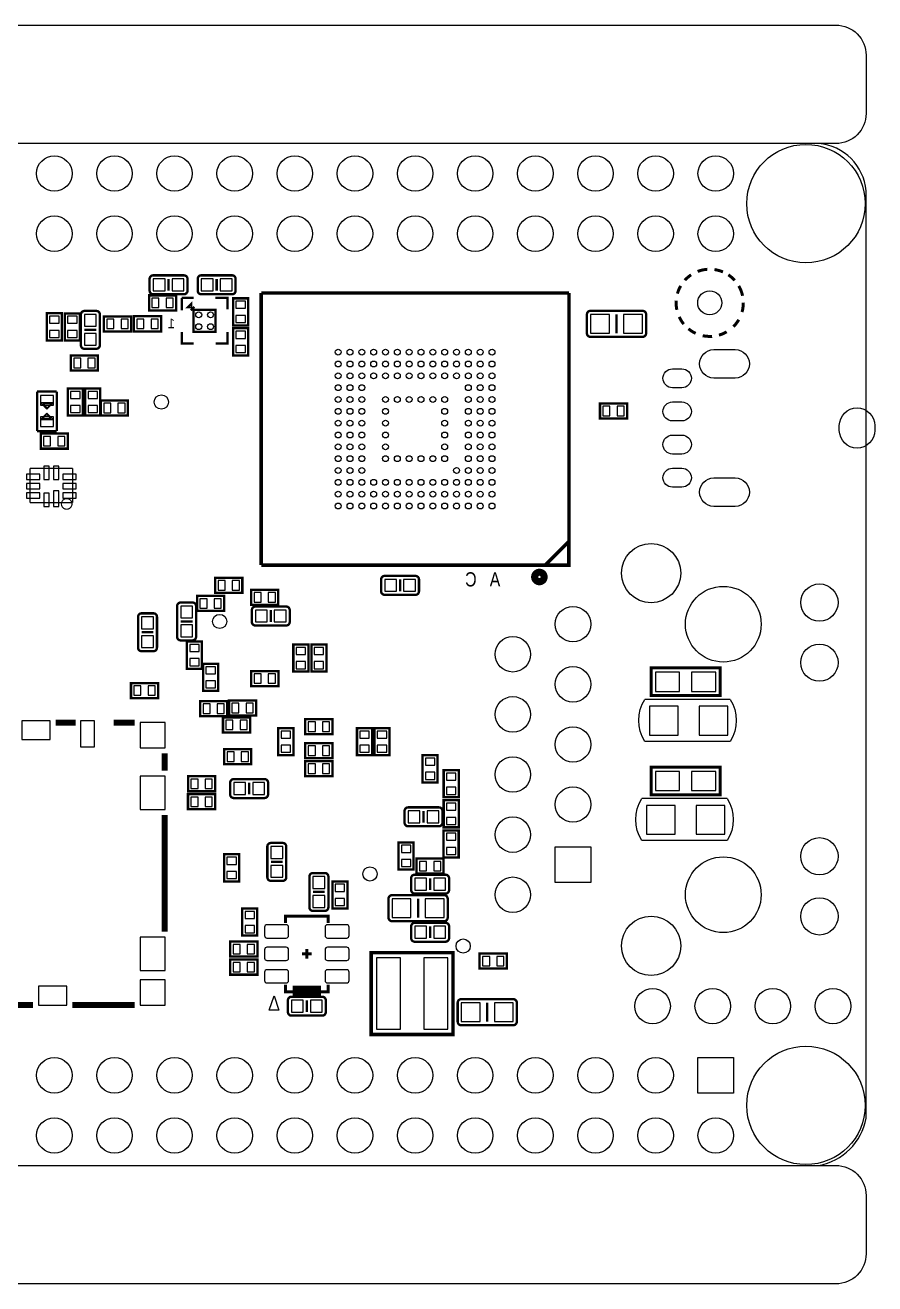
# Model space of a CAD drawing. Extents: x -19.8 to 37.2, y -8.8 to 44.4.
# Drawn here: x 1.3 to 37.2, y -8.8 to 44.4 of the extents above; entities that cross this region are included whole.
import ezdxf
from ezdxf.enums import TextEntityAlignment as Align

# ---------------------------------------------------------------- set-up
doc = ezdxf.new("R2010")
doc.units = 0
for name, color, linetype in [('BG_OUTLINE', 254, 'CONTINUOUS'), ('PG_SILKSCREEN_BOTTOM', 6, 'CONTINUOUS'), ('PIN_BOTTOM', 1, 'CONTINUOUS')]:
    doc.layers.add(name, color=color, linetype=linetype)

msp = doc.modelspace()

# ---------------------------------------------------------------- linework, layer by layer
at = {"layer": 'BG_OUTLINE'}
for points in [[(-5.08, 44.36999), (35.56, 44.36999, -0.414214), (36.83, 43.09999), (36.83, 40.64, -0.414214), (35.56, 39.37), (-5.08, 39.37, -0.414214), (-6.35, 40.64), (-6.35, 43.09999, -0.414214), (-5.08, 44.36999)], [(-5.08, -3.81), (35.56, -3.81, -0.414214), (36.83, -5.08), (36.83, -7.53999, -0.414214), (35.56, -8.80999), (-5.08, -8.80999, -0.414214), (-6.35, -7.53999), (-6.35, -5.08, -0.414214), (-5.08, -3.81)]]:
    msp.add_lwpolyline(points, format="xyb", dxfattribs=at)
msp.add_lwpolyline([(-6.35, -1.809999, 0.323473), (-4.349999, -3.81), (34.829999, -3.81, 0.312902), (36.83, -1.809999), (36.83, 37.369999, 0.365948), (34.829999, 39.37), (-4.349999, 39.37, 0.317699), (-6.35, 37.369999)], format="xyb", close=True, dxfattribs=at)
msp.add_lwpolyline([(-6.35, -1.809999, 0.323473), (-4.349999, -3.81), (34.829999, -3.81, 0.312902), (36.83, -1.809999), (36.83, 37.369999, 0.365948), (34.829999, 39.37), (-4.349999, 39.37, 0.317699), (-6.35, 37.369999)], format="xyb", close=True, dxfattribs=at)
msp.add_lwpolyline([(-6.35, -1.809999, 0.323473), (-4.349999, -3.81), (34.829999, -3.81, 0.312902), (36.83, -1.809999), (36.83, 37.369999, 0.365948), (34.829999, 39.37), (-4.349999, 39.37, 0.317699), (-6.35, 37.369999)], format="xyb", close=True, dxfattribs=at)
msp.add_lwpolyline([(-6.35, -1.809999, 0.323473), (-4.349999, -3.81), (34.829999, -3.81, 0.312902), (36.83, -1.809999), (36.83, 37.369999, 0.365948), (34.829999, 39.37), (-4.349999, 39.37, 0.317699), (-6.35, 37.369999)], format="xyb", close=True, dxfattribs=at)
msp.add_lwpolyline([(-6.35, -1.809999, 0.323473), (-4.349999, -3.81), (34.829999, -3.81, 0.312902), (36.83, -1.809999), (36.83, 37.369999, 0.365948), (34.829999, 39.37), (-4.349999, 39.37, 0.317699), (-6.35, 37.369999)], format="xyb", close=True, dxfattribs=at)
at = {"layer": 'PG_SILKSCREEN_BOTTOM'}
for points, const_width in [([(29.716222, 33.964372, -0.074119), (30.124908, 34.055304)], 0.127), ([(30.426914, 34.044636, -0.065827), (30.785308, 33.944052)], 0.127), ([(8.016001, 33.800999), (6.715999, 33.800999, 0.414212), (6.565999, 33.650999)], 0.1), ([(8.166001, 33.151001), (8.166001, 33.650999, 0.414212), (8.016001, 33.800999)], 0.1), ([(10.048001, 33.800999), (8.747999, 33.800999, 0.414212), (8.597999, 33.650999)], 0.1), ([(10.198001, 33.151001), (10.198001, 33.650999, 0.414212), (10.048001, 33.800999)], 0.1), ([(29.175202, 33.594294, -0.061338), (29.438346, 33.820608)], 0.127), ([(31.0134, 33.820354, -0.062613), (31.28137, 33.588706)], 0.127), ([(6.565999, 33.151001, 0.414212), (6.715999, 33.001001)], 0.1), ([(6.715999, 33.001001), (8.016001, 33.001001, 0.414212), (8.166001, 33.151001)], 0.1), ([(8.597999, 33.151001, 0.414212), (8.747999, 33.001001)], 0.1), ([(8.747999, 33.001001), (10.048001, 33.001001, 0.414212), (10.198001, 33.151001)], 0.1), ([(28.86075, 33.029144, -0.062517), (28.999434, 33.354518)], 0.127), ([(31.452312, 33.354264, -0.079392), (31.61411, 32.936434)], 0.127), ([(28.829, 32.385, -0.061689), (28.809188, 32.733488)], 0.127), ([(28.837636, 32.341566, -0.007798), (28.829, 32.385)], 0.127), ([(31.645606, 32.639, -0.069654), (31.590996, 32.24911)], 0.127), ([(4.313999, 32.296001), (3.814, 32.296001, 0.414212), (3.664001, 32.146001)], 0.1), ([(3.664001, 32.146001), (3.664001, 30.845999, 0.414212), (3.814, 30.695999)], 0.1), ([(4.463999, 30.845999), (4.463999, 32.146001, 0.414212), (4.313999, 32.296001)], 0.1), ([(25.039, 32.149999, -0.414214), (25.189, 32.299999)], 0.1), ([(25.189, 32.299999), (27.389, 32.299999, -0.414214), (27.539, 32.149999)], 0.1), ([(27.539, 32.149999), (27.539, 31.350001, -0.414214), (27.389, 31.200001)], 0.1), ([(29.127196, 31.73984, -0.063426), (28.936696, 32.043878)], 0.127), ([(31.452312, 31.923736, -0.064425), (31.229808, 31.635192)], 0.127), ([(27.389, 31.200001), (25.189, 31.200001, -0.414214), (25.039, 31.350001)], 0.1), ([(29.630878, 31.34995, -0.063405), (29.32684, 31.540196)], 0.127), ([(30.941264, 31.412688, -0.062525), (30.61589, 31.274004)], 0.127), ([(4.313999, 30.695999, 0.414212), (4.463999, 30.845999)], 0.1), ([(30.327092, 31.222696, -0.0707), (29.928566, 31.250636)], 0.127), ([(3.286534, 24.141999, 0.999999), (2.839466, 24.142001, 1.000001), (3.286534, 24.141999)], 0.050038), ([(23.229999, 21.055, 1.000001), (22.83, 21.055, 0.999999), (23.229999, 21.055)], 0.299999), ([(17.795001, 21.100999), (16.494999, 21.100999, 0.414212), (16.344999, 20.950999)], 0.1), ([(17.945001, 20.451), (17.945001, 20.950999, 0.414212), (17.795001, 21.100999)], 0.1), ([(16.344999, 20.451, 0.414212), (16.494999, 20.301001)], 0.1), ([(16.494999, 20.301001), (17.795001, 20.301001, 0.414212), (17.945001, 20.451)], 0.1), ([(8.377999, 19.977001), (7.878001, 19.977001, 0.414212), (7.728001, 19.827001)], 0.1), ([(7.728001, 19.827001), (7.728001, 18.526999, 0.414212), (7.878001, 18.376999)], 0.1), ([(8.527999, 18.526999), (8.527999, 19.827001, 0.414212), (8.377999, 19.977001)], 0.1), ([(12.334001, 19.805599), (11.033999, 19.805599, 0.414212), (10.883999, 19.655599)], 0.1), ([(12.484001, 19.1556), (12.484001, 19.655599, 0.414212), (12.334001, 19.805599)], 0.1), ([(6.726999, 19.519801), (6.227, 19.519801, 0.414212), (6.077001, 19.369801)], 0.1), ([(6.077001, 19.369801), (6.077001, 18.069799, 0.414212), (6.227, 17.919799)], 0.1), ([(6.876999, 18.069799), (6.876999, 19.369801, 0.414212), (6.726999, 19.519801)], 0.1), ([(10.883999, 19.1556, 0.414212), (11.033999, 19.005601)], 0.1), ([(11.033999, 19.005601), (12.334001, 19.005601, 0.414212), (12.484001, 19.1556)], 0.1), ([(6.726999, 17.919799, 0.414212), (6.876999, 18.069799)], 0.1), ([(8.377999, 18.376999, 0.414212), (8.527999, 18.526999)], 0.1), ([(11.419601, 12.515799), (10.119599, 12.515799, 0.414212), (9.969599, 12.3658)], 0.1), ([(9.969599, 12.3658), (9.969599, 11.865801, 0.414212), (10.119599, 11.715801)], 0.1), ([(11.569601, 12.3658, 0.414212), (11.419601, 12.515799)], 0.1), ([(10.119599, 11.715801), (11.419601, 11.715801, 0.414212), (11.569601, 11.865801)], 0.1), ([(18.785601, 11.321999), (17.485599, 11.321999, 0.414212), (17.335599, 11.171999)], 0.1), ([(18.935601, 10.672001), (18.935601, 11.171999, 0.414212), (18.785601, 11.321999)], 0.1), ([(17.335599, 10.672001, 0.414212), (17.485599, 10.522001)], 0.1), ([(17.485599, 10.522001), (18.785601, 10.522001, 0.414212), (18.935601, 10.672001)], 0.1), ([(11.688, 9.817001, 0.414212), (11.538001, 9.667001)], 0.1), ([(11.538001, 9.667001), (11.538001, 8.366999, 0.414212), (11.688, 8.216999)], 0.1), ([(12.337999, 8.366999), (12.337999, 9.667001, 0.414212), (12.187999, 9.817001)], 0.1), ([(13.965999, 8.547001), (13.466001, 8.547001, 0.414212), (13.316001, 8.397001)], 0.1), ([(14.115999, 7.096999), (14.115999, 8.397001, 0.414212), (13.965999, 8.547001)], 0.1), ([(19.065001, 8.477199), (17.764999, 8.477199, 0.414212), (17.614999, 8.327199)], 0.1), ([(19.215001, 7.827201), (19.215001, 8.327199, 0.414212), (19.065001, 8.477199)], 0.1), ([(11.688, 8.216999), (12.187999, 8.216999, 0.414212), (12.337999, 8.366999)], 0.1), ([(13.316001, 8.397001), (13.316001, 7.096999, 0.414212), (13.466001, 6.946999)], 0.1), ([(16.657, 6.661201), (16.657, 7.461199, -0.414214), (16.807, 7.611199)], 0.1), ([(16.807, 7.611199), (19.007, 7.611199, -0.414214), (19.157, 7.461199)], 0.1), ([(17.614999, 7.827201, 0.414212), (17.764999, 7.677201)], 0.1), ([(17.764999, 7.677201), (19.065001, 7.677201, 0.414212), (19.215001, 7.827201)], 0.1), ([(13.965999, 6.946999, 0.414212), (14.115999, 7.096999)], 0.1), ([(19.007, 6.511201), (16.807, 6.511201, -0.414214), (16.657, 6.661201)], 0.1), ([(19.065001, 6.445199), (17.764999, 6.445199, 0.414212), (17.614999, 6.295199)], 0.1), ([(19.157, 6.661201, -0.414214), (19.007, 6.511201)], 0.1), ([(19.215001, 5.795201), (19.215001, 6.295199, 0.414212), (19.065001, 6.445199)], 0.1), ([(17.614999, 5.795201, 0.414212), (17.764999, 5.645201)], 0.1), ([(17.764999, 5.645201), (19.065001, 5.645201, 0.414212), (19.215001, 5.795201)], 0.1), ([(13.858001, 3.320999), (12.557999, 3.320999, 0.414212), (12.407999, 3.170999)], 0.1), ([(14.008001, 2.671), (14.008001, 3.170999, 0.414212), (13.858001, 3.320999)], 0.1), ([(19.578, 2.267001), (19.578, 3.066999, -0.414214), (19.728, 3.216999)], 0.1), ([(19.728, 3.216999), (21.928, 3.216999, -0.414214), (22.078, 3.066999)], 0.1), ([(12.407999, 2.671, 0.414212), (12.557999, 2.521001)], 0.1), ([(12.557999, 2.521001), (13.858001, 2.521001, 0.414212), (14.008001, 2.671)], 0.1), ([(21.928, 2.117001), (19.728, 2.117001, -0.414214), (19.578, 2.267001)], 0.1), ([(22.078, 2.267001, -0.414214), (21.928, 2.117001)], 0.1)]:
    msp.add_lwpolyline(points, format="xyb", dxfattribs=dict(at, const_width=const_width))
for points, const_width in [([(6.565999, 33.650999), (6.565999, 33.151001)], 0.1), ([(7.366, 33.151001), (7.366, 33.650999)], 0.1), ([(8.597999, 33.650999), (8.597999, 33.151001)], 0.1), ([(9.398, 33.151001), (9.398, 33.650999)], 0.1), ([(7.687996, 32.319011), (6.541008, 32.319011), (6.541008, 32.955992), (7.687996, 32.955992), (7.687996, 32.319011)], 0.1), ([(24.28, 33.055001), (11.28, 33.055001)], 0.15), ([(11.28, 33.055001), (11.28, 21.554999)], 0.15), ([(24.28, 22.554999), (24.28, 33.055001)], 0.15), ([(7.925001, 32.846998), (7.925001, 32.321998)], 0.1), ([(8.420001, 32.846998), (7.925001, 32.846998)], 0.1), ([(8.3236, 32.585698), (8.196301, 32.458398), (8.3236, 32.458398), (8.3236, 32.585698)], 0.1), ([(8.455, 32.466999), (8.305, 32.316999)], 0.1), ([(9.854999, 32.361998), (9.854999, 32.846998), (9.339999, 32.846998)], 0.1), ([(10.094011, 31.682004), (10.094011, 32.828992), (10.730992, 32.828992), (10.730992, 31.682004), (10.094011, 31.682004)], 0.1), ([(2.859989, 32.198996), (2.859989, 31.052008), (2.223008, 31.052008), (2.223008, 32.198996), (2.859989, 32.198996)], 0.1), ([(2.982011, 31.047004), (2.982011, 32.193992), (3.618992, 32.193992), (3.618992, 31.047004), (2.982011, 31.047004)], 0.1), ([(5.782996, 31.430011), (4.636008, 31.430011), (4.636008, 32.066992), (5.782996, 32.066992), (5.782996, 31.430011)], 0.1), ([(5.901004, 32.069989), (7.047992, 32.069989), (7.047992, 31.433008), (5.901004, 31.433008), (5.901004, 32.069989)], 0.1), ([(8.425, 32.346999), (8.425, 31.416998), (9.355, 31.416998), (9.355, 32.346999), (8.425, 32.346999)], 0.1), ([(25.039, 31.350001), (25.039, 32.149999)], 0.1), ([(26.289, 32.149999), (26.289, 31.350001)], 0.1), ([(4.313999, 31.496), (3.814, 31.496)], 0.1), ([(7.925001, 31.412), (7.925001, 30.916999), (8.420001, 30.916999)], 0.1), ([(9.359999, 30.916999), (9.854999, 30.916999), (9.854999, 31.412)], 0.1), ([(10.733989, 31.563996), (10.733989, 30.417008), (10.097008, 30.417008), (10.097008, 31.563996), (10.733989, 31.563996)], 0.1), ([(3.234004, 30.418989), (4.380992, 30.418989), (4.380992, 29.782008), (3.234004, 29.782008), (3.234004, 30.418989)], 0.1), ([(3.814, 30.695999), (4.313999, 30.695999)], 0.1), ([(1.815201, 27.216999), (1.815201, 28.887001)], 0.1), ([(1.815201, 28.887001), (2.645199, 28.887001)], 0.1), ([(2.645199, 28.887001), (2.645199, 27.216999)], 0.1), ([(3.109011, 27.872004), (3.109011, 29.018992), (3.745992, 29.018992), (3.745992, 27.872004), (3.109011, 27.872004)], 0.1), ([(3.845611, 27.872004), (3.845611, 29.018992), (4.482592, 29.018992), (4.482592, 27.872004), (3.845611, 27.872004)], 0.1), ([(4.504004, 28.513989), (5.650992, 28.513989), (5.650992, 27.877008), (4.504004, 27.877008), (4.504004, 28.513989)], 0.1), ([(26.737996, 27.747011), (25.591008, 27.747011), (25.591008, 28.383992), (26.737996, 28.383992), (26.737996, 27.747011)], 0.1), ([(2.645199, 27.216999), (1.815201, 27.216999)], 0.1), ([(3.111195, 26.477011), (1.964207, 26.477011), (1.964207, 27.113992), (3.111195, 27.113992), (3.111195, 26.477011)], 0.1), ([(1.513078, 25.642062), (1.513078, 24.191976)], 0.050038), ([(3.312922, 25.642062), (1.513078, 25.642062)], 0.050038), ([(3.312922, 24.191976), (3.312922, 25.642062)], 0.050038), ([(1.513078, 24.191976), (3.312922, 24.191976)], 0.050038), ([(11.28, 21.554999), (23.279999, 21.554999)], 0.15), ([(10.481996, 20.381011), (9.335008, 20.381011), (9.335008, 21.017992), (10.481996, 21.017992), (10.481996, 20.381011)], 0.1), ([(16.344999, 20.950999), (16.344999, 20.451)], 0.1), ([(17.145, 20.451), (17.145, 20.950999)], 0.1), ([(9.719996, 19.619011), (8.573008, 19.619011), (8.573008, 20.255992), (9.719996, 20.255992), (9.719996, 19.619011)], 0.1), ([(10.854004, 20.512989), (12.000992, 20.512989), (12.000992, 19.876008), (10.854004, 19.876008), (10.854004, 20.512989)], 0.1), ([(10.883999, 19.655599), (10.883999, 19.1556)], 0.1), ([(11.684, 19.1556), (11.684, 19.655599)], 0.1), ([(8.377999, 19.177), (7.878001, 19.177)], 0.1), ([(6.726999, 18.7198), (6.227, 18.7198)], 0.1), ([(7.878001, 18.376999), (8.377999, 18.376999)], 0.1), ([(8.138211, 17.178604), (8.138211, 18.325592), (8.775192, 18.325592), (8.775192, 17.178604), (8.138211, 17.178604)], 0.1), ([(13.273989, 18.203596), (13.273989, 17.056608), (12.637008, 17.056608), (12.637008, 18.203596), (13.273989, 18.203596)], 0.1), ([(14.035989, 18.203596), (14.035989, 17.056608), (13.399008, 17.056608), (13.399008, 18.203596), (14.035989, 18.203596)], 0.1), ([(6.227, 17.919799), (6.726999, 17.919799)], 0.1), ([(9.463989, 17.390796), (9.463989, 16.243808), (8.827008, 16.243808), (8.827008, 17.390796), (9.463989, 17.390796)], 0.1), ([(12.005996, 16.444011), (10.859008, 16.444011), (10.859008, 17.080992), (12.005996, 17.080992), (12.005996, 16.444011)], 0.1), ([(30.66796, 17.21231), (27.74696, 17.21231), (27.74696, 16.04391), (30.66796, 16.04391), (30.66796, 17.21231)], 0.127), ([(6.925996, 15.936011), (5.779008, 15.936011), (5.779008, 16.572992), (6.925996, 16.572992), (6.925996, 15.936011)], 0.1), ([(8.695004, 15.813989), (9.841992, 15.813989), (9.841992, 15.177008), (8.695004, 15.177008), (8.695004, 15.813989)], 0.1), ([(11.066196, 15.199411), (9.919208, 15.199411), (9.919208, 15.836392), (11.066196, 15.836392), (11.066196, 15.199411)], 0.1), ([(2.600198, 14.904466), (3.437382, 14.904466)], 0.254), ([(5.049774, 14.904466), (5.937504, 14.904466)], 0.254), ([(10.812196, 14.488211), (9.665208, 14.488211), (9.665208, 15.125192), (10.812196, 15.125192), (10.812196, 14.488211)], 0.1), ([(13.140004, 15.051989), (14.286992, 15.051989), (14.286992, 14.415008), (13.140004, 14.415008), (13.140004, 15.051989)], 0.1), ([(12.638989, 14.672996), (12.638989, 13.526008), (12.002008, 13.526008), (12.002008, 14.672996), (12.638989, 14.672996)], 0.1), ([(15.326411, 13.521004), (15.326411, 14.667992), (15.963392, 14.667992), (15.963392, 13.521004), (15.326411, 13.521004)], 0.1), ([(16.063011, 13.521004), (16.063011, 14.667992), (16.699992, 14.667992), (16.699992, 13.521004), (16.063011, 13.521004)], 0.1), ([(9.711004, 13.781989), (10.857992, 13.781989), (10.857992, 13.145008), (9.711004, 13.145008), (9.711004, 13.781989)], 0.1), ([(13.140004, 14.035989), (14.286992, 14.035989), (14.286992, 13.399008), (13.140004, 13.399008), (13.140004, 14.035989)], 0.1), ([(7.205726, 12.86637), (7.205726, 13.60424)], 0.254), ([(13.140004, 13.273989), (14.286992, 13.273989), (14.286992, 12.637008), (13.140004, 12.637008), (13.140004, 13.273989)], 0.1), ([(18.095011, 12.378004), (18.095011, 13.524992), (18.731992, 13.524992), (18.731992, 12.378004), (18.095011, 12.378004)], 0.1), ([(19.623989, 12.894996), (19.623989, 11.748008), (18.987008, 11.748008), (18.987008, 12.894996), (19.623989, 12.894996)], 0.1), ([(30.66796, 13.02131), (27.74696, 13.02131), (27.74696, 11.85291), (30.66796, 11.85291), (30.66796, 13.02131)], 0.127), ([(9.338996, 11.999011), (8.192008, 11.999011), (8.192008, 12.635992), (9.338996, 12.635992), (9.338996, 11.999011)], 0.1), ([(10.7696, 12.3658), (10.7696, 11.865801)], 0.1), ([(11.569601, 11.865801), (11.569601, 12.3658)], 0.1), ([(8.187004, 11.876989), (9.333992, 11.876989), (9.333992, 11.240008), (8.187004, 11.240008), (8.187004, 11.876989)], 0.1), ([(17.335599, 11.171999), (17.335599, 10.672001)], 0.1), ([(18.1356, 10.672001), (18.1356, 11.171999)], 0.1), ([(19.623989, 11.624996), (19.623989, 10.478008), (18.987008, 10.478008), (18.987008, 11.624996), (19.623989, 11.624996)], 0.1), ([(7.205726, 6.066536), (7.205726, 11.004296)], 0.254), ([(18.984011, 9.203004), (18.984011, 10.349992), (19.620992, 10.349992), (19.620992, 9.203004), (18.984011, 9.203004)], 0.1), ([(12.187999, 9.817001), (11.688, 9.817001)], 0.1), ([(17.079011, 8.695004), (17.079011, 9.841992), (17.715992, 9.841992), (17.715992, 8.695004), (17.079011, 8.695004)], 0.1), ([(10.352989, 9.338996), (10.352989, 8.192008), (9.716008, 8.192008), (9.716008, 9.338996), (10.352989, 9.338996)], 0.1), ([(11.688, 9.017), (12.187999, 9.017)], 0.1), ([(17.839004, 9.159189), (18.985992, 9.159189), (18.985992, 8.522208), (17.839004, 8.522208), (17.839004, 9.159189)], 0.1), ([(14.285011, 7.044004), (14.285011, 8.190992), (14.921992, 8.190992), (14.921992, 7.044004), (14.285011, 7.044004)], 0.1), ([(17.614999, 8.327199), (17.614999, 7.827201)], 0.1), ([(18.415, 7.827201), (18.415, 8.327199)], 0.1), ([(13.965999, 7.747), (13.466001, 7.747)], 0.1), ([(17.907, 6.661201), (17.907, 7.461199)], 0.1), ([(19.157, 7.461199), (19.157, 6.661201)], 0.1), ([(10.475011, 5.901004), (10.475011, 7.047992), (11.111992, 7.047992), (11.111992, 5.901004), (10.475011, 5.901004)], 0.1), ([(13.466001, 6.946999), (13.965999, 6.946999)], 0.1), ([(12.307999, 6.430002), (12.307999, 6.730002), (14.108001, 6.730002), (14.108001, 6.430002)], 0.127), ([(17.614999, 6.295199), (17.614999, 5.795201)], 0.1), ([(18.415, 5.795201), (18.415, 6.295199)], 0.1), ([(11.116996, 5.014011), (9.970008, 5.014011), (9.970008, 5.650992), (11.116996, 5.650992), (11.116996, 5.014011)], 0.1), ([(13.208, 4.930003), (13.208, 5.330002)], 0.127), ([(11.116996, 4.252011), (9.970008, 4.252011), (9.970008, 4.888992), (11.116996, 4.888992), (11.116996, 4.252011)], 0.1), ([(13.408, 5.130002), (13.008, 5.130002)], 0.127), ([(15.9258, 5.1816), (19.3802, 5.1816), (19.3802, 1.7272), (15.9258, 1.7272), (15.9258, 5.1816)], 0.1524), ([(20.506004, 5.145989), (21.652992, 5.145989), (21.652992, 4.509008), (20.506004, 4.509008), (20.506004, 5.145989)], 0.1), ([(14.108001, 3.830002), (14.108001, 3.530003), (12.307999, 3.530003), (12.307999, 3.830002)], 0.127), ([(13.807999, 3.530003), (12.608001, 3.530003)], 0.508), ([(12.407999, 3.170999), (12.407999, 2.671)], 0.1), ([(13.208, 2.671), (13.208, 3.170999)], 0.1), ([(-2.600198, 2.966466), (1.637284, 2.966466)], 0.254), ([(3.299714, 2.966466), (5.937504, 2.966466)], 0.254), ([(20.828, 2.267001), (20.828, 3.066999)], 0.1), ([(22.078, 3.066999), (22.078, 2.267001)], 0.1)]:
    msp.add_lwpolyline(points, dxfattribs=dict(at, const_width=const_width))
for points in [[(2.5019, 28.4226), (2.228799, 28.149601), (1.949501, 28.428899), (2.4892, 28.428899), (2.4892, 28.4226)], [(2.4003, 28.3718), (2.2352, 28.2067), (2.063801, 28.378201), (2.3876, 28.378201), (2.3876, 28.3718)], [(1.9558, 27.6987), (2.228799, 27.971801), (2.508199, 27.692401), (1.9685, 27.692401), (1.9685, 27.6987)], [(2.0574, 27.7495), (2.2225, 27.9146), (2.393899, 27.743201), (2.0701, 27.743201), (2.0701, 27.7495)], [(11.821998, 3.357001), (12.021998, 2.757), (11.621999, 2.757)]]:
    msp.add_lwpolyline(points, close=True, dxfattribs=at)
for points, format in [([(24.28, 22.554999, 0.15, 0.15, 0), (23.279999, 21.554999, 0.1524, 0.1524, 0), (24.28, 21.554999, 0.1524, 0.1524, 0), (24.28, 22.554999, 0.1524, 0.1524, 0)], "xyseb"), ([(27.48661, 14.10716, -0.291201), (27.48661, 15.88516)], "xyb"), ([(31.08833, 15.88516, -0.291201), (31.08833, 14.10716)], "xyb"), ([(27.35961, 9.91616, -0.291201), (27.35961, 11.69416)], "xyb"), ([(30.96133, 11.69416, -0.291201), (30.96133, 9.91616)], "xyb")]:
    msp.add_lwpolyline(points, format=format, dxfattribs=at)
for points in [[(31.08833, 15.88516), (27.48661, 15.88516)], [(31.08833, 14.10716), (27.48661, 14.10716)], [(30.96133, 11.69416), (27.35961, 11.69416)], [(30.96133, 9.91616), (27.35961, 9.91616)]]:
    msp.add_lwpolyline(points, dxfattribs=at)
at = {"layer": 'PIN_BOTTOM'}
for points in [[(6.716001, 33.650999), (6.716001, 33.151001), (7.216, 33.151001), (7.216, 33.650999)], [(7.516, 33.650999), (7.516, 33.151001), (8.015999, 33.151001), (8.015999, 33.650999)], [(8.748001, 33.650999), (8.748001, 33.151001), (9.248, 33.151001), (9.248, 33.650999)], [(9.548, 33.650999), (9.548, 33.151001), (10.047999, 33.151001), (10.047999, 33.650999)], [(6.962, 32.439), (6.962, 32.839), (6.662001, 32.839), (6.662001, 32.439)], [(7.561999, 32.439), (7.561999, 32.839), (7.262, 32.839), (7.262, 32.439)], [(10.214, 32.408), (10.614, 32.408), (10.614, 32.707999), (10.214, 32.707999)], [(2.74, 32.072999), (2.34, 32.072999), (2.34, 31.773), (2.74, 31.773)], [(3.102, 31.773), (3.502, 31.773), (3.502, 32.072999), (3.102, 32.072999)], [(3.814, 31.646), (4.313999, 31.646), (4.313999, 32.145999), (3.814, 32.145999)], [(5.057, 31.55), (5.057, 31.95), (4.757001, 31.95), (4.757001, 31.55)], [(5.656999, 31.55), (5.656999, 31.95), (5.357, 31.95), (5.357, 31.55)], [(6.027001, 31.95), (6.027001, 31.55), (6.327, 31.55), (6.327, 31.95)], [(6.627, 31.95), (6.627, 31.55), (6.926999, 31.55), (6.926999, 31.95)], [(10.214, 31.808001), (10.614, 31.808001), (10.614, 32.108), (10.214, 32.108)], [(25.989001, 31.349998), (25.989001, 32.149999), (25.189, 32.149999), (25.189, 31.349998)], [(27.389003, 31.349998), (27.389003, 32.149999), (26.589002, 32.149999), (26.589002, 31.349998)], [(2.74, 31.473), (2.34, 31.473), (2.34, 31.173001), (2.74, 31.173001)], [(3.102, 31.173001), (3.502, 31.173001), (3.502, 31.473), (3.102, 31.473)], [(10.614, 31.437999), (10.214, 31.437999), (10.214, 31.138), (10.614, 31.138)], [(3.814, 30.846001), (4.313999, 30.846001), (4.313999, 31.346), (3.814, 31.346)], [(10.614, 30.838), (10.214, 30.838), (10.214, 30.538001), (10.614, 30.538001)], [(3.360001, 30.299), (3.360001, 29.899), (3.66, 29.899), (3.66, 30.299)], [(3.96, 30.299), (3.96, 29.899), (4.259999, 29.899), (4.259999, 30.299)], [(3.229, 28.598), (3.629, 28.598), (3.629, 28.897999), (3.229, 28.897999)], [(3.9656, 28.598), (4.3656, 28.598), (4.3656, 28.897999), (3.9656, 28.897999)], [(2.510199, 28.716999), (1.960201, 28.716999), (1.960201, 28.316999), (2.510199, 28.316999)], [(3.229, 27.998001), (3.629, 27.998001), (3.629, 28.298), (3.229, 28.298)], [(3.9656, 27.998001), (4.3656, 27.998001), (4.3656, 28.298), (3.9656, 28.298)], [(4.630001, 28.394), (4.630001, 27.994), (4.93, 27.994), (4.93, 28.394)], [(5.23, 28.394), (5.23, 27.994), (5.529999, 27.994), (5.529999, 28.394)], [(26.012, 27.867), (26.012, 28.267), (25.712001, 28.267), (25.712001, 27.867)], [(26.611999, 27.867), (26.611999, 28.267), (26.312, 28.267), (26.312, 27.867)], [(2.510199, 27.817), (1.960201, 27.817), (1.960201, 27.417001), (2.510199, 27.417001)], [(2.3852, 26.597), (2.3852, 26.997), (2.0852, 26.997), (2.0852, 26.597)], [(2.985199, 26.597), (2.985199, 26.997), (2.685199, 26.997), (2.685199, 26.597)], [(2.325624, 25.167463), (2.325624, 25.730581), (2.10058, 25.730581), (2.10058, 25.167463)], [(2.72542, 25.167463), (2.72542, 25.730581), (2.500376, 25.730581), (2.500376, 25.167463)], [(1.925447, 25.179528), (1.925447, 25.404572), (1.362329, 25.404572), (1.362329, 25.179528)], [(1.925447, 24.779478), (1.925447, 25.004522), (1.362329, 25.004522), (1.362329, 24.779478)], [(3.462655, 25.179528), (3.462655, 25.404572), (2.899537, 25.404572), (2.899537, 25.179528)], [(3.462655, 24.779478), (3.462655, 25.004522), (2.899537, 25.004522), (2.899537, 24.779478)], [(1.925447, 24.379428), (1.925447, 24.604472), (1.362329, 24.604472), (1.362329, 24.379428)], [(2.325624, 24.030559), (2.325624, 24.593677), (2.10058, 24.593677), (2.10058, 24.030559)], [(2.72542, 24.030432), (2.72542, 24.693372), (2.500376, 24.693372), (2.500376, 24.030432)], [(3.462655, 24.379428), (3.462655, 24.604472), (2.899537, 24.604472), (2.899537, 24.379428)], [(9.756, 20.501), (9.756, 20.901), (9.456001, 20.901), (9.456001, 20.501)], [(10.355999, 20.501), (10.355999, 20.901), (10.056, 20.901), (10.056, 20.501)], [(16.495001, 20.950999), (16.495001, 20.451), (16.995, 20.451), (16.995, 20.950999)], [(17.295, 20.950999), (17.295, 20.451), (17.794999, 20.451), (17.794999, 20.950999)], [(10.980001, 20.393), (10.980001, 19.993), (11.28, 19.993), (11.28, 20.393)], [(11.58, 20.393), (11.58, 19.993), (11.879999, 19.993), (11.879999, 20.393)], [(7.878001, 19.327), (8.377999, 19.327), (8.377999, 19.826999), (7.878001, 19.826999)], [(8.994, 19.739), (8.994, 20.139), (8.694001, 20.139), (8.694001, 19.739)], [(9.593999, 19.739), (9.593999, 20.139), (9.294, 20.139), (9.294, 19.739)], [(6.227, 18.8698), (6.726999, 18.8698), (6.726999, 19.369799), (6.227, 19.369799)], [(11.034001, 19.655599), (11.034001, 19.1556), (11.534, 19.1556), (11.534, 19.655599)], [(11.834, 19.655599), (11.834, 19.1556), (12.333999, 19.1556), (12.333999, 19.655599)], [(7.878001, 18.527001), (8.377999, 18.527001), (8.377999, 19.027), (7.878001, 19.027)], [(6.227, 18.069801), (6.726999, 18.069801), (6.726999, 18.5698), (6.227, 18.5698)], [(8.2582, 17.9046), (8.6582, 17.9046), (8.6582, 18.204599), (8.2582, 18.204599)], [(8.2582, 17.304601), (8.6582, 17.304601), (8.6582, 17.6046), (8.2582, 17.6046)], [(13.154, 18.077599), (12.754, 18.077599), (12.754, 17.7776), (13.154, 17.7776)], [(13.916, 18.077599), (13.516, 18.077599), (13.516, 17.7776), (13.916, 17.7776)], [(9.344, 17.264799), (8.944, 17.264799), (8.944, 16.9648), (9.344, 16.9648)], [(13.154, 17.4776), (12.754, 17.4776), (12.754, 17.177601), (13.154, 17.177601)], [(13.916, 17.4776), (13.516, 17.4776), (13.516, 17.177601), (13.916, 17.177601)], [(28.95346, 16.22171), (28.95346, 17.03451), (27.93746, 17.03451), (27.93746, 16.22171)], [(30.47746, 16.22171), (30.47746, 17.03451), (29.46146, 17.03451), (29.46146, 16.22171)], [(9.344, 16.6648), (8.944, 16.6648), (8.944, 16.364801), (9.344, 16.364801)], [(11.28, 16.564), (11.28, 16.964), (10.980001, 16.964), (10.980001, 16.564)], [(11.879999, 16.564), (11.879999, 16.964), (11.58, 16.964), (11.58, 16.564)], [(6.2, 16.056), (6.2, 16.456), (5.900001, 16.456), (5.900001, 16.056)], [(6.799999, 16.056), (6.799999, 16.456), (6.5, 16.456), (6.5, 16.056)], [(8.821001, 15.694), (8.821001, 15.294), (9.121, 15.294), (9.121, 15.694)], [(9.421, 15.694), (9.421, 15.294), (9.720999, 15.294), (9.720999, 15.694)], [(10.3402, 15.3194), (10.3402, 15.7194), (10.040201, 15.7194), (10.040201, 15.3194)], [(10.940199, 15.3194), (10.940199, 15.7194), (10.6402, 15.7194), (10.6402, 15.3194)], [(28.89631, 14.3764), (28.89631, 15.5956), (27.67711, 15.5956), (27.67711, 14.3764)], [(30.99689, 14.3764), (30.99689, 15.5956), (29.77769, 15.5956), (29.77769, 14.3764)], [(1.169162, 14.18209), (2.369058, 14.18209), (2.369058, 14.98219), (1.169162, 14.98219)], [(3.64363, 13.881735), (4.243578, 13.881735), (4.243578, 14.981809), (3.64363, 14.981809)], [(6.168644, 13.83538), (7.21868, 13.83538), (7.21868, 14.910308), (6.168644, 14.910308)], [(10.0862, 14.6082), (10.0862, 15.0082), (9.786201, 15.0082), (9.786201, 14.6082)], [(10.686199, 14.6082), (10.686199, 15.0082), (10.3862, 15.0082), (10.3862, 14.6082)], [(13.266001, 14.932), (13.266001, 14.532), (13.566, 14.532), (13.566, 14.932)], [(13.866, 14.932), (13.866, 14.532), (14.165999, 14.532), (14.165999, 14.932)], [(12.519, 14.546999), (12.119, 14.546999), (12.119, 14.247), (12.519, 14.247)], [(15.4464, 14.247), (15.8464, 14.247), (15.8464, 14.546999), (15.4464, 14.546999)], [(16.183, 14.247), (16.583, 14.247), (16.583, 14.546999), (16.183, 14.546999)], [(12.519, 13.947), (12.119, 13.947), (12.119, 13.647001), (12.519, 13.647001)], [(13.266001, 13.916), (13.266001, 13.516), (13.566, 13.516), (13.566, 13.916)], [(13.866, 13.916), (13.866, 13.516), (14.165999, 13.516), (14.165999, 13.916)], [(15.4464, 13.647001), (15.8464, 13.647001), (15.8464, 13.947), (15.4464, 13.947)], [(16.183, 13.647001), (16.583, 13.647001), (16.583, 13.947), (16.183, 13.947)], [(9.837001, 13.662), (9.837001, 13.262), (10.137, 13.262), (10.137, 13.662)], [(10.437, 13.662), (10.437, 13.262), (10.736999, 13.262), (10.736999, 13.662)], [(18.215, 13.104), (18.615, 13.104), (18.615, 13.403999), (18.215, 13.403999)], [(13.266001, 13.154), (13.266001, 12.754), (13.566, 12.754), (13.566, 13.154)], [(13.866, 13.154), (13.866, 12.754), (14.165999, 12.754), (14.165999, 13.154)], [(18.215, 12.504001), (18.615, 12.504001), (18.615, 12.804), (18.215, 12.804)], [(19.504, 12.768999), (19.104, 12.768999), (19.104, 12.469), (19.504, 12.469)], [(28.95346, 12.03071), (28.95346, 12.84351), (27.93746, 12.84351), (27.93746, 12.03071)], [(30.47746, 12.03071), (30.47746, 12.84351), (29.46146, 12.84351), (29.46146, 12.03071)], [(6.168644, 11.235436), (7.21868, 11.235436), (7.21868, 12.635484), (6.168644, 12.635484)], [(8.613, 12.119), (8.613, 12.519), (8.313001, 12.519), (8.313001, 12.119)], [(9.212999, 12.119), (9.212999, 12.519), (8.913, 12.519), (8.913, 12.119)], [(10.6196, 11.865801), (10.6196, 12.3658), (10.119601, 12.3658), (10.119601, 11.865801)], [(11.419599, 11.865801), (11.419599, 12.3658), (10.9196, 12.3658), (10.9196, 11.865801)], [(8.313001, 11.757), (8.313001, 11.357), (8.613, 11.357), (8.613, 11.757)], [(8.913, 11.757), (8.913, 11.357), (9.212999, 11.357), (9.212999, 11.757)], [(19.504, 12.169), (19.104, 12.169), (19.104, 11.869001), (19.504, 11.869001)], [(17.485601, 11.171999), (17.485601, 10.672001), (17.9856, 10.672001), (17.9856, 11.171999)], [(18.2856, 11.171999), (18.2856, 10.672001), (18.785599, 10.672001), (18.785599, 11.171999)], [(19.504, 11.498999), (19.104, 11.498999), (19.104, 11.199), (19.504, 11.199)], [(28.76931, 10.1854), (28.76931, 11.4046), (27.55011, 11.4046), (27.55011, 10.1854)], [(30.86989, 10.1854), (30.86989, 11.4046), (29.65069, 11.4046), (29.65069, 10.1854)], [(19.504, 10.899), (19.104, 10.899), (19.104, 10.599001), (19.504, 10.599001)], [(19.104, 9.929), (19.504, 9.929), (19.504, 10.228999), (19.104, 10.228999)], [(12.187999, 9.666999), (11.688, 9.666999), (11.688, 9.167), (12.187999, 9.167)], [(17.199, 9.421), (17.599, 9.421), (17.599, 9.720999), (17.199, 9.720999)], [(19.104, 9.329001), (19.504, 9.329001), (19.504, 9.629), (19.104, 9.629)], [(25.200042, 8.149967), (23.699941, 8.149967), (23.699941, 9.650068), (25.200042, 9.650068)], [(10.233, 9.212999), (9.833, 9.212999), (9.833, 8.913), (10.233, 8.913)], [(17.199, 8.821001), (17.599, 8.821001), (17.599, 9.121), (17.199, 9.121)], [(10.233, 8.613), (9.833, 8.613), (9.833, 8.313001), (10.233, 8.313001)], [(12.187999, 8.867), (11.688, 8.867), (11.688, 8.367001), (12.187999, 8.367001)], [(17.965001, 9.0392), (17.965001, 8.6392), (18.265, 8.6392), (18.265, 9.0392)], [(18.565, 9.0392), (18.565, 8.6392), (18.864999, 8.6392), (18.864999, 9.0392)], [(13.466001, 7.897), (13.965999, 7.897), (13.965999, 8.396999), (13.466001, 8.396999)], [(14.405, 7.77), (14.805, 7.77), (14.805, 8.069999), (14.405, 8.069999)], [(17.765001, 8.327199), (17.765001, 7.827201), (18.265, 7.827201), (18.265, 8.327199)], [(18.565, 8.327199), (18.565, 7.827201), (19.064999, 7.827201), (19.064999, 8.327199)], [(13.466001, 7.097001), (13.965999, 7.097001), (13.965999, 7.597), (13.466001, 7.597)], [(14.405, 7.170001), (14.805, 7.170001), (14.805, 7.47), (14.405, 7.47)], [(16.806998, 7.4612), (16.806998, 6.6612), (17.606999, 6.6612), (17.606999, 7.4612)], [(18.207001, 7.4612), (18.207001, 6.6612), (19.007002, 6.6612), (19.007002, 7.4612)], [(10.595, 6.627), (10.995, 6.627), (10.995, 6.926999), (10.595, 6.926999)], [(10.595, 6.027001), (10.995, 6.027001), (10.995, 6.327), (10.595, 6.327)], [(17.765001, 6.295199), (17.765001, 5.795201), (18.265, 5.795201), (18.265, 6.295199)], [(18.565, 6.295199), (18.565, 5.795201), (19.064999, 5.795201), (19.064999, 6.295199)], [(6.168644, 4.435348), (7.21868, 4.435348), (7.21868, 5.835396), (6.168644, 5.835396)], [(10.391, 5.134), (10.391, 5.534), (10.091001, 5.534), (10.091001, 5.134)], [(10.990999, 5.134), (10.990999, 5.534), (10.691, 5.534), (10.691, 5.134)], [(16.14424, 4.9657), (16.14424, 1.9431), (17.16024, 1.9431), (17.16024, 4.9657)], [(18.14576, 4.9657), (18.14576, 1.9431), (19.16176, 1.9431), (19.16176, 4.9657)], [(20.632001, 5.026), (20.632001, 4.626), (20.932, 4.626), (20.932, 5.026)], [(21.232, 5.026), (21.232, 4.626), (21.531999, 4.626), (21.531999, 5.026)], [(10.391, 4.372), (10.391, 4.772), (10.091001, 4.772), (10.091001, 4.372)], [(10.990999, 4.372), (10.990999, 4.772), (10.691, 4.772), (10.691, 4.372)], [(1.868678, 2.96037), (3.068574, 2.96037), (3.068574, 3.76047), (1.868678, 3.76047)], [(6.168644, 2.96037), (7.21868, 2.96037), (7.21868, 4.035298), (6.168644, 4.035298)], [(12.558001, 3.170999), (12.558001, 2.671), (13.058, 2.671), (13.058, 3.170999)], [(13.358, 3.170999), (13.358, 2.671), (13.857999, 2.671), (13.857999, 3.170999)], [(19.727998, 3.067), (19.727998, 2.267), (20.527999, 2.267), (20.527999, 3.067)], [(21.128001, 3.067), (21.128001, 2.267), (21.928002, 2.267), (21.928002, 3.067)], [(31.230062, 0.750062), (31.230062, -0.750062), (29.729938, -0.750062), (29.729938, 0.750062)]]:
    msp.add_lwpolyline(points, close=True, dxfattribs=at)
for points in [[(30.400001, 30.659998), (31.300002, 30.659998, -1), (31.300002, 29.459998), (30.400001, 29.459998, -1)], [(28.650001, 29.85), (29.05, 29.85, -1), (29.05, 29.049999), (28.650001, 29.049999, -1)], [(28.650001, 28.45), (29.05, 28.45, -1), (29.05, 27.649999), (28.650001, 27.649999, -1)], [(37.200001, 27.449998), (37.200001, 27.249999, -1), (35.700001, 27.249999), (35.700001, 27.449998, -1)], [(28.650001, 27.049998), (29.05, 27.049998, -1), (29.05, 26.249997), (28.650001, 26.249997, -1)], [(28.650001, 25.649998), (29.05, 25.649998, -1), (29.05, 24.849997), (28.650001, 24.849997, -1)], [(30.400001, 25.239999), (31.300002, 25.239999, -1), (31.300002, 24.039999), (30.400001, 24.039999, -1)], [(11.5238, 5.800603), (12.3366, 5.800603, 0.414214), (12.4382, 5.902203), (12.4382, 6.257803, 0.414214), (12.3366, 6.359403), (11.5238, 6.359403, 0.414214), (11.4222, 6.257803), (11.4222, 5.902203, 0.414214)], [(14.0794, 5.800603), (14.8922, 5.800603, 0.414214), (14.9938, 5.902203), (14.9938, 6.257803, 0.414214), (14.8922, 6.359403), (14.0794, 6.359403, 0.414214), (13.9778, 6.257803), (13.9778, 5.902203, 0.414214)], [(11.5238, 4.850602), (12.3366, 4.850602, 0.414214), (12.4382, 4.952202), (12.4382, 5.307802, 0.414214), (12.3366, 5.409402), (11.5238, 5.409402, 0.414214), (11.4222, 5.307802), (11.4222, 4.952202, 0.414214)], [(14.0794, 4.850602), (14.8922, 4.850602, 0.414214), (14.9938, 4.952202), (14.9938, 5.307802, 0.414214), (14.8922, 5.409402), (14.0794, 5.409402, 0.414214), (13.9778, 5.307802), (13.9778, 4.952202, 0.414214)], [(11.5238, 3.900602), (12.3366, 3.900602, 0.414214), (12.4382, 4.002202), (12.4382, 4.357802, 0.414214), (12.3366, 4.459402), (11.5238, 4.459402, 0.414214), (11.4222, 4.357802), (11.4222, 4.002202, 0.414214)], [(14.0794, 3.900602), (14.8922, 3.900602, 0.414214), (14.9938, 4.002202), (14.9938, 4.357802, 0.414214), (14.8922, 4.459402), (14.0794, 4.459402, 0.414214), (13.9778, 4.357802), (13.9778, 4.002202, 0.414214)]]:
    msp.add_lwpolyline(points, format="xyb", close=True, dxfattribs=at)
for centre, radius in [((2.54, 38.1), 0.750062), ((5.08, 38.1), 0.750062), ((7.62, 38.1), 0.750062), ((10.16, 38.1), 0.750062), ((12.7, 38.1), 0.750062), ((15.24, 38.1), 0.750062), ((17.78, 38.1), 0.750062), ((20.32, 38.1), 0.750062), ((22.86, 38.1), 0.750062), ((25.4, 38.1), 0.750062), ((27.94, 38.1), 0.750062), ((30.48, 38.1), 0.750062), ((34.29, 36.83), 2.5019), ((2.54, 35.56), 0.750062), ((5.08, 35.56), 0.750062), ((7.62, 35.56), 0.750062), ((10.16, 35.56), 0.750062), ((12.7, 35.56), 0.750062), ((15.24, 35.56), 0.750062), ((17.78, 35.56), 0.750062), ((20.32, 35.56), 0.750062), ((22.86, 35.56), 0.750062), ((25.4, 35.56), 0.750062), ((27.94, 35.56), 0.750062), ((30.48, 35.56), 0.750062), ((30.226, 32.639), 0.508), ((8.640001, 32.131998), 0.125), ((9.139999, 32.131998), 0.125), ((8.640001, 31.631999), 0.125), ((9.139999, 31.631999), 0.125), ((14.529999, 30.555001), 0.125), ((15.03, 30.555001), 0.125), ((15.529999, 30.555001), 0.125), ((16.030001, 30.555001), 0.125), ((16.53, 30.555001), 0.125), ((17.029999, 30.555001), 0.125), ((17.530001, 30.555001), 0.125), ((18.029999, 30.555001), 0.125), ((18.530001, 30.555001), 0.125), ((19.03, 30.555001), 0.125), ((19.529999, 30.555001), 0.125), ((20.030001, 30.555001), 0.125), ((20.53, 30.555001), 0.125), ((21.030001, 30.555001), 0.125), ((14.529999, 30.055), 0.125), ((15.03, 30.055), 0.125), ((15.529999, 30.055), 0.125), ((16.030001, 30.055), 0.125), ((16.53, 30.055), 0.125), ((17.029999, 30.055), 0.125), ((17.530001, 30.055), 0.125), ((18.029999, 30.055), 0.125), ((18.530001, 30.055), 0.125), ((19.03, 30.055), 0.125), ((19.529999, 30.055), 0.125), ((20.030001, 30.055), 0.125), ((20.53, 30.055), 0.125), ((21.030001, 30.055), 0.125), ((14.529999, 29.555001), 0.125), ((15.03, 29.555001), 0.125), ((15.529999, 29.555001), 0.125), ((16.030001, 29.555001), 0.125), ((16.53, 29.555001), 0.125), ((17.029999, 29.555001), 0.125), ((17.530001, 29.555001), 0.125), ((18.029999, 29.555001), 0.125), ((18.530001, 29.555001), 0.125), ((19.03, 29.555001), 0.125), ((19.529999, 29.555001), 0.125), ((20.030001, 29.555001), 0.125), ((20.53, 29.555001), 0.125), ((21.030001, 29.555001), 0.125), ((7.0612, 28.448), 0.299974), ((14.529999, 29.054999), 0.125), ((15.03, 29.054999), 0.125), ((15.529999, 29.054999), 0.125), ((20.030001, 29.054999), 0.125), ((20.53, 29.054999), 0.125), ((21.030001, 29.054999), 0.125), ((14.529999, 28.555), 0.125), ((15.03, 28.555), 0.125), ((15.529999, 28.555), 0.125), ((16.53, 28.555), 0.125), ((17.029999, 28.555), 0.125), ((17.530001, 28.555), 0.125), ((18.029999, 28.555), 0.125), ((18.530001, 28.555), 0.125), ((19.03, 28.555), 0.125), ((20.030001, 28.555), 0.125), ((20.53, 28.555), 0.125), ((21.030001, 28.555), 0.125), ((14.529999, 28.055001), 0.125), ((14.529999, 27.554999), 0.125), ((15.03, 28.055001), 0.125), ((15.03, 27.554999), 0.125), ((15.529999, 28.055001), 0.125), ((15.529999, 27.554999), 0.125), ((16.53, 28.055001), 0.125), ((16.53, 27.554999), 0.125), ((19.03, 28.055001), 0.125), ((19.03, 27.554999), 0.125), ((20.030001, 28.055001), 0.125), ((20.030001, 27.554999), 0.125), ((20.53, 28.055001), 0.125), ((20.53, 27.554999), 0.125), ((21.030001, 28.055001), 0.125), ((21.030001, 27.554999), 0.125), ((14.529999, 27.055), 0.125), ((15.03, 27.055), 0.125), ((15.529999, 27.055), 0.125), ((16.53, 27.055), 0.125), ((19.03, 27.055), 0.125), ((20.030001, 27.055), 0.125), ((20.53, 27.055), 0.125), ((21.030001, 27.055), 0.125), ((14.529999, 26.554999), 0.125), ((15.03, 26.554999), 0.125), ((15.529999, 26.554999), 0.125), ((16.53, 26.554999), 0.125), ((19.03, 26.554999), 0.125), ((20.030001, 26.554999), 0.125), ((20.53, 26.554999), 0.125), ((21.030001, 26.554999), 0.125), ((14.529999, 26.055), 0.125), ((15.03, 26.055), 0.125), ((15.529999, 26.055), 0.125), ((16.53, 26.055), 0.125), ((17.029999, 26.055), 0.125), ((17.530001, 26.055), 0.125), ((18.029999, 26.055), 0.125), ((18.530001, 26.055), 0.125), ((19.03, 26.055), 0.125), ((20.030001, 26.055), 0.125), ((20.53, 26.055), 0.125), ((21.030001, 26.055), 0.125), ((14.529999, 25.555001), 0.125), ((15.03, 25.555001), 0.125), ((15.529999, 25.555001), 0.125), ((19.529999, 25.555001), 0.125), ((20.030001, 25.555001), 0.125), ((20.53, 25.555001), 0.125), ((21.030001, 25.555001), 0.125), ((14.529999, 25.054999), 0.125), ((15.03, 25.054999), 0.125), ((15.529999, 25.054999), 0.125), ((16.030001, 25.054999), 0.125), ((16.53, 25.054999), 0.125), ((17.029999, 25.054999), 0.125), ((17.530001, 25.054999), 0.125), ((18.029999, 25.054999), 0.125), ((18.530001, 25.054999), 0.125), ((19.03, 25.054999), 0.125), ((19.529999, 25.054999), 0.125), ((20.030001, 25.054999), 0.125), ((20.53, 25.054999), 0.125), ((21.030001, 25.054999), 0.125), ((14.529999, 24.555), 0.125), ((15.03, 24.555), 0.125), ((15.529999, 24.555), 0.125), ((16.030001, 24.555), 0.125), ((16.53, 24.555), 0.125), ((17.029999, 24.555), 0.125), ((17.530001, 24.555), 0.125), ((18.029999, 24.555), 0.125), ((18.530001, 24.555), 0.125), ((19.03, 24.555), 0.125), ((19.529999, 24.555), 0.125), ((20.030001, 24.555), 0.125), ((20.53, 24.555), 0.125), ((21.030001, 24.555), 0.125), ((14.529999, 24.054999), 0.125), ((15.03, 24.054999), 0.125), ((15.529999, 24.054999), 0.125), ((16.030001, 24.054999), 0.125), ((16.53, 24.054999), 0.125), ((17.029999, 24.054999), 0.125), ((17.530001, 24.054999), 0.125), ((18.029999, 24.054999), 0.125), ((18.530001, 24.054999), 0.125), ((19.03, 24.054999), 0.125), ((19.529999, 24.054999), 0.125), ((20.030001, 24.054999), 0.125), ((20.53, 24.054999), 0.125), ((21.030001, 24.054999), 0.125), ((27.749985, 21.220008), 1.249997), ((34.860004, 19.975027), 0.7874), ((30.799992, 19.060018), 1.599946), ((24.449992, 19.060018), 0.750062), ((9.525, 19.177), 0.299974), ((21.909992, 17.790018), 0.750062), ((34.860004, 17.435027), 0.7874), ((24.449992, 16.520018), 0.750062), ((21.909992, 15.250018), 0.750062), ((24.449992, 13.980018), 0.750062), ((21.909992, 12.710018), 0.750062), ((24.449992, 11.440018), 0.750062), ((21.909992, 10.170018), 0.750062), ((34.860004, 9.255008), 0.7874), ((30.799992, 7.630018), 1.599946), ((15.875, 8.509), 0.299974), ((21.909992, 7.630018), 0.750062), ((34.860004, 6.715008), 0.7874), ((27.749985, 5.470027), 1.249997), ((19.812, 5.461), 0.299974), ((27.813, 2.921), 0.75), ((30.353, 2.921), 0.75), ((32.893, 2.921), 0.75), ((35.433, 2.921), 0.75), ((34.29, -1.27), 2.5019), ((2.54, 0), 0.750062), ((5.08, 0), 0.750062), ((7.62, 0), 0.750062), ((10.16, 0), 0.750062), ((12.7, 0), 0.750062), ((15.24, 0), 0.750062), ((17.78, 0), 0.750062), ((20.32, 0), 0.750062), ((22.86, 0), 0.750062), ((25.4, 0), 0.750062), ((27.94, 0), 0.750062), ((2.54, -2.54), 0.750062), ((5.08, -2.54), 0.750062), ((7.62, -2.54), 0.750062), ((10.16, -2.54), 0.750062), ((12.7, -2.54), 0.750062), ((15.24, -2.54), 0.750062), ((17.78, -2.54), 0.750062), ((20.32, -2.54), 0.750062), ((22.86, -2.54), 0.750062), ((25.4, -2.54), 0.750062), ((27.94, -2.54), 0.750062), ((30.48, -2.54), 0.750062)]:
    msp.add_circle(centre, radius, dxfattribs=at)

# ---------------------------------------------------------------- texts
at = {"layer": 'PG_SILKSCREEN_BOTTOM', "text_generation_flag": 2}
msp.add_text('1', height=0.4064, dxfattribs=at).set_placement((7.483998, 31.567999), align=Align.CENTER)
at = {"layer": 'PG_SILKSCREEN_BOTTOM', "text_generation_flag": 2, "width": 0.833333}
for s, p in [('C', (20.38, 20.655001)), ('A', (21.38, 20.655001))]:
    msp.add_text(s, height=0.599999, dxfattribs=at).set_placement(p)

doc.saveas('drawing.dxf')
